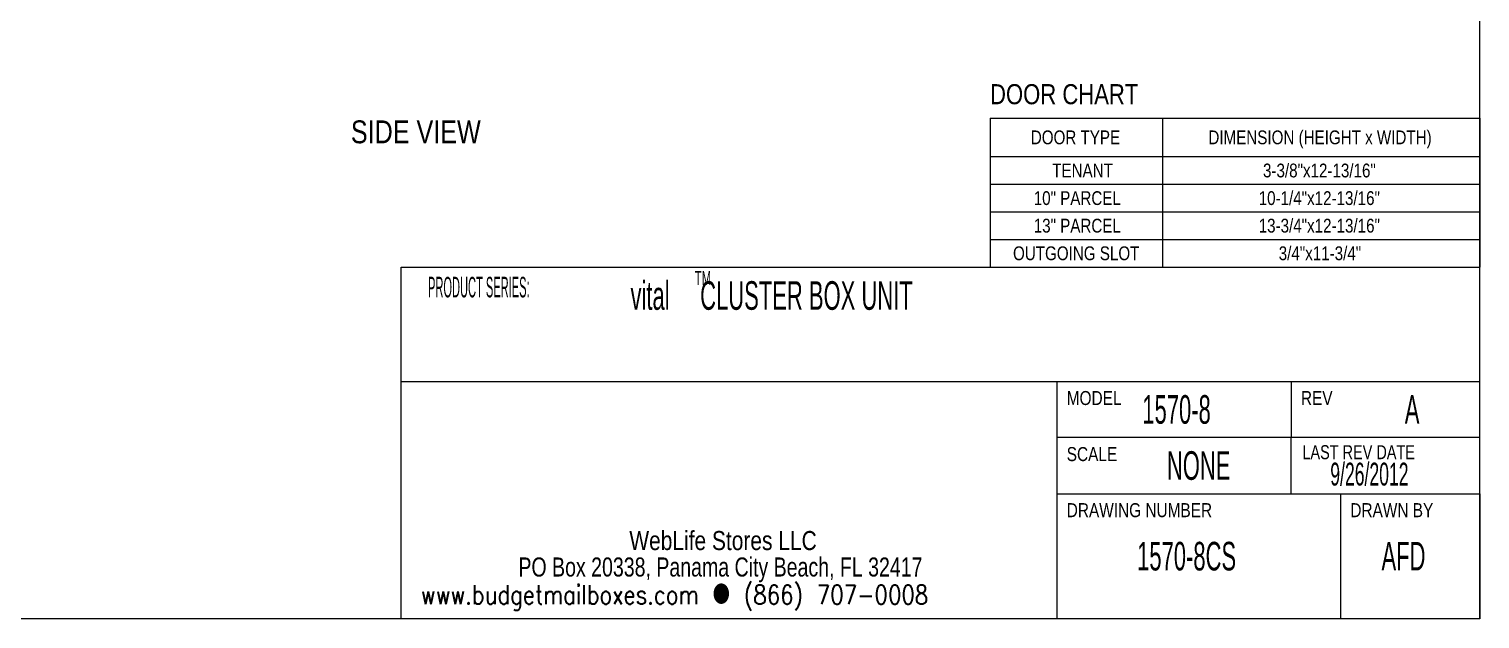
# Paper-space layout 'Layout1' of a CAD drawing. Header units: inches. Extents: x 1.4 to 42.2, y 1.7 to 32.5.
# Drawn here: x 16.85 to 42.23, y 1.68 to 11.99 of the extents above; entities that cross this region are included whole.
import ezdxf
from ezdxf.enums import TextEntityAlignment as Align

# ---------------------------------------------------------------- set-up
doc = ezdxf.new("R2010")
doc.units = ezdxf.units.IN
doc.header["$MEASUREMENT"] = 0
doc.layers.add('BORDER', color=179, linetype='Continuous')
doc.layers.add('SLD-0', color=179, linetype='Continuous')
doc.styles.add('SLDTEXTSTYLE0', font='TXT', dxfattribs={"width": 0.821468})
doc.styles.add('SLDTEXTSTYLE1', font='TXT', dxfattribs={"width": 0.772011})
doc.styles.add('SLDTEXTSTYLE2', font='TXT', dxfattribs={"width": 0.402519})
doc.styles.add('SLDTEXTSTYLE3', font='TXT', dxfattribs={"width": 0.821468, "bigfont": 'bigfont'})
doc.styles.add('SLDTEXTSTYLE4', font='TXT', dxfattribs={"width": 0.766583})
doc.styles.add('SLDTEXTSTYLE5', font='TXT', dxfattribs={"width": 0.575027})
doc.styles.add('SLDTEXTSTYLE6', font='TXT', dxfattribs={"width": 0.616101})

# ---------------------------------------------------------------- blocks, each defined once
blk = doc.blocks.new('SW_NOTE_0')
at = {"layer": 'SLD-0', "color": 0, "char_height": 0.083333, "attachment_point": 2}
for s, insert, style in [('WebLife Stores LLC', (0.5419, 0.1074), 'SLDTEXTSTYLE0'), ('PO Box 20338, Panama City Beach, FL 32417', (0.5306, -0.0082), 'SLDTEXTSTYLE4')]:
    blk.add_mtext(s, dxfattribs=dict(at, insert=insert, style=style))
blk = doc.blocks.new('CUTSHEET A-SIZE BORDER')
at = {"layer": 'BORDER'}
for p, q in [((10.325, 0.125), (10.325, 7.825)), ((5.6078, 1.6635), (10.325, 1.6635)), ((5.6078, 0.125), (5.6078, 1.6635)), ((9.4991, 1.1627), (9.4991, 0.9176)), ((10.325, 0.125), (0.125, 0.125))]:
    blk.add_line(p, q, dxfattribs=at)
at = {"layer": 'BORDER', "color": 179}
for p, q in [((5.6078, 0.125), (5.6078, 1.6635)), ((5.6078, 1.1627), (10.325, 1.1627)), ((8.4753, 1.1627), (8.4753, 0.125)), ((10.325, 0.9176), (8.4753, 0.9176)), ((9.4991, 0.6726), (9.4991, 0.9176)), ((8.4753, 0.6726), (10.325, 0.6726)), ((9.7152, 0.6726), (9.7152, 0.125)), ((10.325, 0.6726), (10.325, 0.125))]:
    blk.add_line(p, q, dxfattribs=at)
at = {"layer": 'SLD-0', "color": 179}
blk.add_blockref('SW_NOTE_0', (6.4737, 0.402), dxfattribs=at)
at = {"layer": 'BORDER', "attachment_point": 1}
for s, insert, char_height, style in [('PRODUCT SERIES:', (5.7259, 1.6207), 0.09, 'SLDTEXTSTYLE2'), ('MODEL', (8.5183, 1.1214), 0.06126, 'SLDTEXTSTYLE0'), ('REV', (9.5421, 1.1214), 0.06126, 'SLDTEXTSTYLE0'), ('SCALE', (8.5183, 0.8763), 0.06126, 'SLDTEXTSTYLE0'), ('LAST REV DATE', (9.5486, 0.8847), 0.061264, 'SLDTEXTSTYLE1'), ('DRAWING NUMBER', (8.5183, 0.6312), 0.061264, 'SLDTEXTSTYLE0'), ('DRAWN BY', (9.7582, 0.6312), 0.06126, 'SLDTEXTSTYLE0')]:
    blk.add_mtext(s, dxfattribs=dict(at, insert=insert, char_height=char_height, style=style))
at = {"layer": 'BORDER', "color": 179, "style": 'SLDTEXTSTYLE6', "width": 0.616101, "flags": 1}
blk.add_attdef('SHTSIZE', text='', height=0.18, dxfattribs=at).set_placement((7.6081, 4.9473), align=Align.BOTTOM_LEFT)
at = {"layer": 'BORDER', "color": 179, "style": 'SLDTEXTSTYLE5', "width": 0.575027}
for tag, height, p in [('DESC1', 0.125, (6.6112, 1.4391)), ('MODEL', 0.125, (8.8487, 0.941)), ('REV', 0.125, (10.0224, 0.941)), ('SCALE', 0.125, (9.0168, 0.696)), ('NDATE', 0.1, (9.6201, 0.6784)), ('DRWNO', 0.125, (8.8746, 0.2997))]:
    blk.add_attdef(tag, text='', height=height, dxfattribs=at).set_placement(p, align=Align.BOTTOM_LEFT)
at = {"layer": 'BORDER', "color": 179, "flags": 1}
for tag in ['ECN_DSC', 'REVRELDT', 'RAPPDATE', 'RAPPBY', 'LDATE', 'REVBY']:
    blk.add_attdef(tag, (0, 0), '', height=1, dxfattribs=at)
at = {"layer": 'BORDER', "color": 179}
for tag in ['DESC2', 'NDWNBY']:
    blk.add_attdef(tag, (0, 0), '', height=1, dxfattribs=at)
at = {"layer": 'SLD-0', "insert": (5.6948, 0.2729), "char_height": 0.083333, "attachment_point": 1, "style": 'SLDTEXTSTYLE3'}
blk.add_mtext('www.budgetmailboxes.com \\M+1819C (866) 707-0008', dxfattribs=at)

psp = doc.layouts.get("Layout1")

# ---------------------------------------------------------------- linework, layer by layer
at = {"layer": 'SLD-0'}
for p, q in [((33.661, 10.439), (33.661, 7.832)), ((33.661, 10.439), (42.229, 10.439)), ((36.679, 10.439), (36.679, 7.832)), ((42.229, 10.439), (42.229, 7.832)), ((33.661, 9.764), (42.229, 9.764)), ((33.661, 9.281), (42.229, 9.281)), ((33.661, 9.281), (42.229, 9.281)), ((33.661, 8.798), (42.229, 8.798)), ((33.661, 8.315), (42.229, 8.315)), ((33.661, 7.832), (42.229, 7.832))]:
    psp.add_line(p, q, dxfattribs=at)

# ---------------------------------------------------------------- block references
at = {"color": 7, "linetype": 'Continuous'}
ref = psp.add_blockref('CUTSHEET A-SIZE BORDER', (0.929, 1.179), dxfattribs=dict(at, xscale=4, yscale=4, zscale=4))
ref.add_attrib('REV', 'A', dxfattribs={"layer": 'BORDER', "color": 179, "height": 0.5, "style": 'SLDTEXTSTYLE5', "width": 0.575027}).set_placement((40.914, 4.943), align=Align.BOTTOM_LEFT)
ref.add_attrib('MODEL', '1570-8', dxfattribs={"layer": 'BORDER', "color": 179, "height": 0.5, "style": 'SLDTEXTSTYLE5', "width": 0.575027}).set_placement((36.324, 4.943), align=Align.BOTTOM_LEFT)
ref.add_attrib('SCALE', 'NONE', dxfattribs={"layer": 'BORDER', "color": 179, "height": 0.5, "style": 'SLDTEXTSTYLE5', "width": 0.575027}).set_placement((36.754, 3.962), align=Align.BOTTOM_LEFT)
ref.add_attrib('DESC1', 'vital     CLUSTER BOX UNIT', dxfattribs={"layer": 'BORDER', "color": 179, "height": 0.5, "style": 'SLDTEXTSTYLE5', "width": 0.575027}).set_placement((27.374, 6.935), align=Align.BOTTOM_LEFT)
ref.add_attrib('DRWNO', '1570-8CS', dxfattribs={"layer": 'BORDER', "color": 179, "height": 0.5, "style": 'SLDTEXTSTYLE5', "width": 0.575027}).set_placement((36.233, 2.377), align=Align.BOTTOM_LEFT)
ref.add_attrib('NDWNBY', 'AFD', dxfattribs={"layer": 'BORDER', "color": 179, "height": 0.5, "style": 'SLDTEXTSTYLE5', "width": 0.575027}).set_placement((40.507, 2.377), align=Align.BOTTOM_LEFT)
ref.add_attrib('NDATE', '9/26/2012', dxfattribs={"layer": 'BORDER', "color": 179, "height": 0.4, "style": 'SLDTEXTSTYLE5', "width": 0.575027}).set_placement((39.611, 3.892), align=Align.BOTTOM_LEFT)

# ---------------------------------------------------------------- texts
at = {"layer": 'SLD-0'}
for s, insert, char_height, attachment_point, style in [('DOOR CHART', (33.661, 11.031), 0.3512, 1, 'SLDTEXTSTYLE0'), ('SIDE VIEW', (23.619, 10.397), 0.4, 2, 'SLDTEXTSTYLE0'), ('DOOR TYPE', (35.155, 10.221), 0.2414, 2, 'SLDTEXTSTYLE0'), ('DIMENSION (HEIGHT x WIDTH)', (39.432, 10.221), 0.24145, 2, 'SLDTEXTSTYLE0'), ('TENANT', (35.279, 9.642), 0.2414, 2, 'SLDTEXTSTYLE0'), ('3-3/8"x12-13/16"', (39.421, 9.642), 0.24145, 2, 'SLDTEXTSTYLE0'), ('10" PARCEL', (35.187, 9.159), 0.2414, 2, 'SLDTEXTSTYLE0'), ('10-1/4"x12-13/16"', (39.419, 9.159), 0.24145, 2, 'SLDTEXTSTYLE0'), ('13" PARCEL', (35.187, 8.677), 0.2414, 2, 'SLDTEXTSTYLE0'), ('13-3/4"x12-13/16"', (39.419, 8.677), 0.24145, 2, 'SLDTEXTSTYLE0'), ('OUTGOING SLOT', (35.168, 8.194), 0.24145, 2, 'SLDTEXTSTYLE0'), ('3/4"x11-3/4"', (39.43, 8.194), 0.24145, 2, 'SLDTEXTSTYLE0'), ('TM', (28.497, 7.761), 0.24, 1, 'SLDTEXTSTYLE6')]:
    psp.add_mtext(s, dxfattribs=dict(at, insert=insert, char_height=char_height, attachment_point=attachment_point, style=style))

doc.saveas('drawing.dxf')
